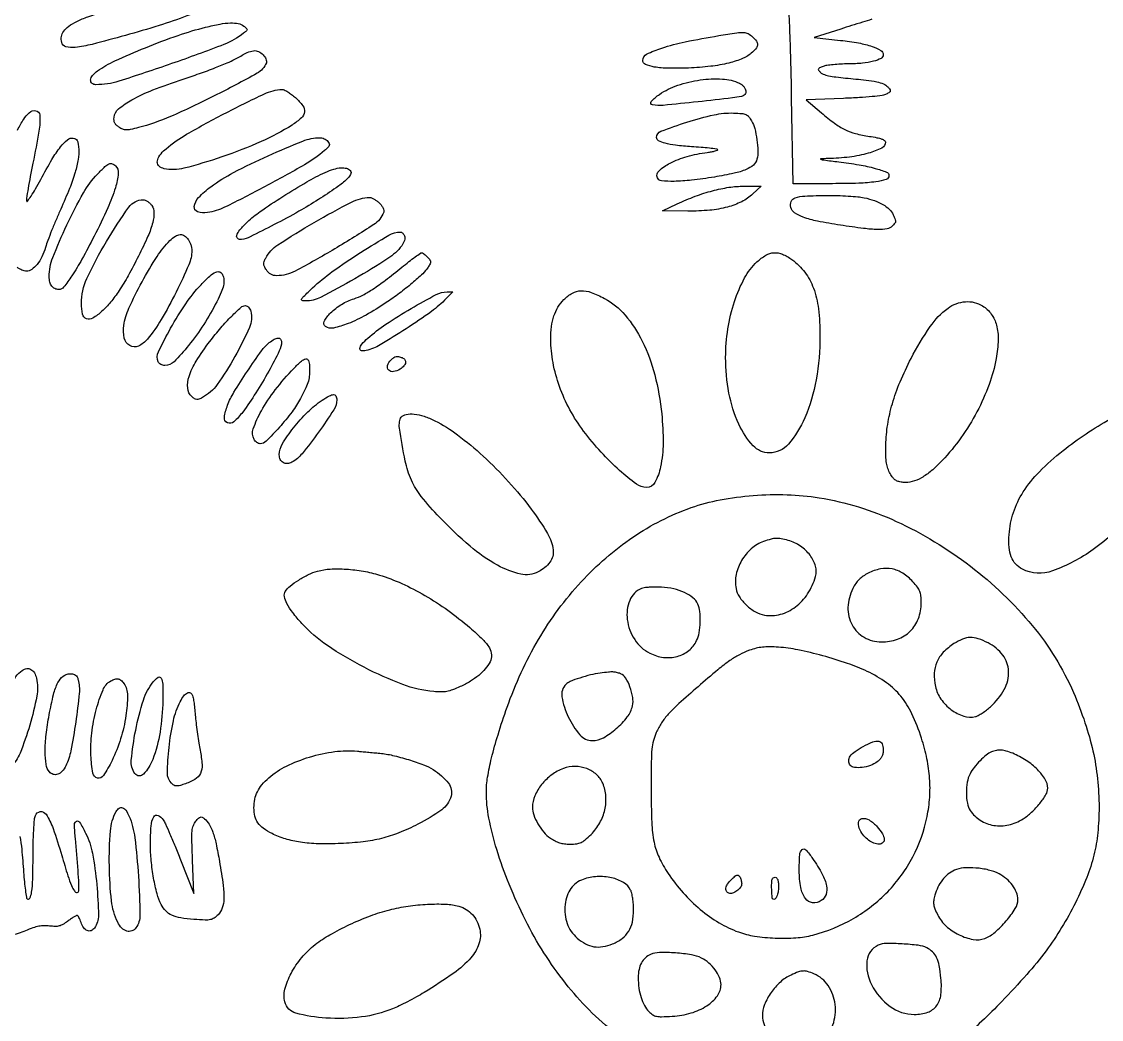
# Model space of a CAD drawing. Header units: inches. Extents: x 0 to 5940, y 0 to 4205.
# Drawn here: x 5439.1 to 5472.77, y 759.12 to 790.22 of the extents above; entities that cross this region are included whole.
import ezdxf

# ---------------------------------------------------------------- set-up
doc = ezdxf.new("R2010")
doc.units = ezdxf.units.IN
doc.header["$LTSCALE"] = 50
doc.header["$MEASUREMENT"] = 0

# ---------------------------------------------------------------- blocks, each defined once
blk = doc.blocks.new('JACZ-COO-GE-001-CAR-LOGO-R00')
at = {"color": 8}
for points in [[(5446.11, 3268.3, 0.000604), (5442.01, 3267.04, 0.000622), (5437.3, 3265.57, 0.000612), (5432.57, 3264.09), (5421.07, 3260.46), (5432.5, 3259.16, -0.016264), (5440.38, 3258.01, -0.037146), (5446.19, 3256.51, -0.050764), (5449.97, 3254.79, -0.266417), (5451.07, 3252.88, -0.280984), (5450.11, 3251.3, -0.055312), (5446.88, 3250.07, -0.041112), (5442.06, 3249.23, -0.020712), (5435.88, 3248.93, 0.011255), (5432.55, 3248.84, 0.012058), (5429.3, 3248.59, 0.011676), (5426.52, 3248.24, 0.054172), (5424.96, 3247.84, 0.015179), (5423.36, 3247.17, 0.185651), (5422.9, 3246.71, 0.273701), (5422.97, 3246.16, 0.032333), (5423.81, 3245.21, 0.114301), (5425.03, 3244.45, 0.027794), (5427.32, 3243.8, 0.022326), (5430.5, 3243.24, 0.009903), (5434.73, 3242.78, -0.00453), (5443.59, 3241.9, -0.025251), (5448.31, 3241.14, -0.049285), (5451.19, 3240.23, -0.10767), (5453.06, 3238.89, -0.022836), (5454.01, 3237.73, -0.216903), (5454.15, 3237.13, -0.200616), (5453.78, 3236.6, -0.019329), (5452.4, 3235.79, -0.089613), (5450.67, 3235.23, -0.008968), (5446.31, 3234.72, -0.010066), (5440.7, 3234.28, -0.005513), (5433.8, 3233.96), (5417.53, 3233.38), (5424.2, 3227.67, 0.01793), (5429.87, 3223.16, 0.045109), (5434.38, 3220.42, 0.049846), (5439.03, 3218.69, 0.026374), (5445.07, 3217.44, -0.011409), (5448.32, 3216.87, -0.036902), (5450.42, 3216.29, -0.06052), (5451.68, 3215.66, -0.251317), (5452.07, 3214.93, -0.287157), (5450.47, 3212.38, -0.043388), (5444.57, 3210.12, -0.038454), (5436.45, 3208.46, -0.026444), (5427.07, 3207.78, 0.006747), (5423.9, 3207.67, 0.842855), (5423.87, 3207.46, 0.042301), (5425.28, 3207.17, 0.001073), (5431.71, 3206.37, -0.012428), (5440.54, 3205.08, -0.024147), (5447.49, 3203.54, -0.023142), (5452.53, 3201.91, -0.312466), (5453.57, 3200.4, -0.325676), (5452.36, 3198.74, -0.042431), (5447.86, 3197.7, -0.027645), (5440.5, 3197.07, -0.007731), (5428.96, 3196.88), (5411.85, 3196.88), (5411.26, 3234.13, 0.002299), (5410.96, 3248.94, 0.002907), (5410.53, 3262.63, 0.002301), (5410.06, 3274.1, 0.023476)], [(5074.81, 3220.19, -0.021361), (5077.52, 3224.88, -0.063464), (5079.9, 3227.73, -0.232891), (5082.77, 3228.6, -0.346213), (5084.45, 3226.75, -0.060346), (5084.12, 3219.75, -0.008913), (5081.49, 3205.81, 0.003916), (5080.34, 3200, 0.005674), (5079.41, 3194.85, 0.00305), (5078.71, 3190.49, 0.090421), (5078.74, 3189.37, 0.645923), (5079.15, 3189.28, 0.014336), (5080.69, 3191.47, 0.015176), (5082.64, 3194.64, 0.007806), (5084.91, 3198.72, -0.010107), (5089.78, 3207.4, -0.032897), (5093.49, 3212.85, -0.051302), (5096.49, 3215.98, -0.214273), (5098.94, 3216.68, -0.093382), (5100.03, 3216.31, -0.142983), (5100.72, 3215.6, -0.085365), (5101.13, 3214.35, -0.018989), (5101.38, 3212.09, -0.059128), (5101.17, 3207.45, -0.031121), (5099.87, 3201.83, -0.02349), (5097.42, 3194.81, -0.010307), (5093.56, 3185.76, 0.006049), (5091.58, 3181.23, 0.005404), (5089.63, 3176.47, 0.005428), (5087.98, 3172.17, 0.016756), (5086.99, 3169.21, -0.03966), (5085.4, 3165.1, -0.056594), (5083.32, 3161.79, -0.069763), (5081.01, 3159.61, -0.155793), (5078.74, 3158.88, -0.106442), (5076.73, 3159.31, -0.065074), (5074.67, 3160.59, -0.067469)], [(5334.78, 2827.53, -0.058878), (5312.99, 2849.4, -0.050387), (5295.56, 2876.88, -0.018999), (5288.5, 2892.42, -0.022961), (5283.12, 2907.51, -0.025288), (5279.67, 2921.21, -0.048881), (5278.57, 2932.46, -0.041543), (5279.11, 2938.93, -0.018491), (5280.83, 2947.32, -0.015487), (5283.65, 2957.44, -0.009083), (5287.6, 2969.38, -0.047986), (5301.23, 2998.78, -0.053814), (5319.79, 3023.85, -0.056681), (5342.29, 3043.29, -0.065357), (5367.57, 3056.09, -0.037776), (5380.17, 3059.48, -0.027583), (5394.54, 3061.39, -0.027144), (5409.34, 3061.72, -0.032308), (5423.24, 3060.38, -0.068138), (5456.74, 3050.14, -0.055233), (5488.93, 3030.7, -0.055645), (5515.84, 3004.87, -0.072068), (5533.73, 2975.76, -0.020105), (5538.76, 2962.65, -0.026728), (5542.21, 2950.36, -0.028112), (5544.2, 2938.29, -0.026745), (5544.87, 2925.88, -0.025257), (5544.31, 2914.83, -0.035562), (5542.63, 2905.11, -0.034016), (5539.51, 2895.4, -0.020557), (5534.59, 2884.38, -0.021841), (5528.62, 2873.58, -0.023141), (5521.85, 2863.56, -0.020514), (5513.47, 2853.24, -0.011787), (5502.58, 2841.48, -0.020941), (5484.89, 2824.7, -0.05237)], [(5075.86, 2913.2, -0.021784), (5076.62, 2907.66, -0.004263), (5077.45, 2897.62, 0.005674), (5077.81, 2893.44, 0.008514), (5078.23, 2889.81, 0.004263), (5078.66, 2886.76, 0.16062), (5078.97, 2886.15, 0.515564), (5080.12, 2886.34, 0.077327), (5080.94, 2889.01, 0.028856), (5081.42, 2894.62, 0.006763), (5081.55, 2904.06, -0.005729), (5081.63, 2910.26, -0.007583), (5081.85, 2915.89, -0.005642), (5082.16, 2920.59, -0.071755), (5082.55, 2922.31, -0.280677), (5084.71, 2924, -0.281979), (5087.19, 2922.84, -0.062034), (5090.26, 2916.65, -0.012522), (5094.03, 2904.95, 0.003581), (5096.69, 2896.14, 0.02381), (5098.26, 2891.83, 0.050113), (5099.5, 2889.54, 0.248567), (5100.75, 2888.88, 0.398373), (5101.41, 2889.51, 0.022211), (5101.44, 2892.63, 0.011792), (5101.11, 2898.37, 0.001146), (5099.94, 2912.26, -0.013029), (5099.58, 2918.34, -0.285161), (5100.43, 2919.82, -0.402638), (5101.78, 2919.44, -0.017231), (5104.39, 2914.66, -0.070165), (5107.34, 2905.88, -0.022966), (5109.23, 2892.32, -0.018522), (5109.97, 2878.96, -0.163877), (5108.21, 2873.41, -0.138383), (5106.76, 2872.26, -0.20034), (5105.14, 2872.27, -0.143503), (5103.6, 2873.53, -0.066032), (5102.42, 2875.87, 0.019608), (5101.97, 2877.02, 0.028601), (5101.47, 2877.99, 0.027889), (5101, 2878.71, 0.237058), (5100.67, 2878.88, 0.130332), (5100.23, 2878.76, 0.009288), (5099.15, 2878.12, 0.012579), (5097.88, 2877.29, 0.009146), (5096.51, 2876.3, -0.028065), (5094.52, 2874.98, -0.069196), (5092.91, 2874.31, -0.068788), (5091.17, 2874.11, -0.027479), (5088.76, 2874.29, 0.037551), (5086.34, 2874.42, 0.04398), (5084.06, 2874.18, 0.036198), (5081.52, 2873.48, 0.01584), (5078.26, 2872.21, -0.050778), (5071.81, 2870.2, -0.045243)]]:
    blk.add_lwpolyline(points, format="xyb", dxfattribs=at)
for points in [[(5161.03, 3282.89, -0.073502), (5163.27, 3281.64, -0.180056), (5164.26, 3280.06, -0.18751), (5163.95, 3278.26, -0.080274), (5162.36, 3276.38, -0.075287), (5157.79, 3273.51, -0.013626), (5148.45, 3269.75, -0.0131), (5136.33, 3265.61, -0.007774), (5121.69, 3261.28, -0.0054), (5107.25, 3257.43, -0.035583), (5099.9, 3256.1, -0.091484), (5095.87, 3256.4, -0.273504), (5094, 3258.29, -0.105668), (5093.91, 3260.83, -0.112771), (5094.88, 3263.13, -0.083737), (5097.05, 3265.27, -0.035818), (5100.55, 3267.37, -0.037097), (5105.39, 3269.38, -0.002849), (5118.8, 3273.75, -0.004177), (5133.88, 3278.44, -0.0046), (5148.57, 3282.71, -0.03004), (5152.02, 3283.46, -0.034924), (5155.37, 3283.75, -0.037972), (5158.43, 3283.56, -0.056545)], [(5173.13, 3265.38, -0.016772), (5174.33, 3264.38, -0.219615), (5174.56, 3263.86, -0.206522), (5174.32, 3263.34, -0.014721), (5173.07, 3262.27, -0.078407), (5164.52, 3257.35, -0.007425), (5141.77, 3249.03, -0.007518), (5118.8, 3241.4, -0.076551), (5108.9, 3239.88, -0.168846), (5107.18, 3240.48, -0.258272), (5106.59, 3241.9, -0.146689), (5107.44, 3243.9, -0.065129), (5109.56, 3245.87, -0.047049), (5117.16, 3250.27, -0.011653), (5130.39, 3255.98, -0.012516), (5144.63, 3261.33, -0.022659), (5156.57, 3264.87, -0.014845), (5162.81, 3266.23, -0.038372), (5167.39, 3266.72, -0.055309), (5170.76, 3266.45, -0.117416)], [(5394.26, 3260.7, -0.041939), (5395.95, 3258.82, -0.166541), (5396.43, 3257.37, -0.163035), (5395.92, 3255.9, -0.03977), (5394.18, 3253.98, -0.089461), (5390.12, 3251.35, -0.038798), (5383.98, 3249.31, -0.031799), (5376.07, 3247.89, -0.01858), (5366.47, 3247.14, -0.01359), (5357.69, 3247.02, -0.038101), (5351.56, 3247.57, -0.060092), (5347.74, 3248.69, -0.299706), (5346.57, 3250.47, -0.285907), (5348.23, 3253.14, -0.035587), (5354.84, 3255.82, -0.027775), (5365, 3258.51, -0.010267), (5379.57, 3261.21, -0.003732), (5387.37, 3262.43, -0.045504), (5390.38, 3262.6, -0.112599), (5392.31, 3262.09, -0.067935)], [(5181.55, 3252.9, -0.048159), (5182.26, 3252.03, -0.051869), (5182.78, 3251.07, -0.058061), (5183.03, 3250.15, -0.130748), (5182.95, 3249.44, -0.177373), (5178.93, 3244.83, -0.008264), (5160.33, 3235.01, -0.014415), (5141.28, 3226.04, -0.040195), (5127.32, 3221.24, -0.009525), (5123.83, 3220.41, -0.057158), (5121.98, 3220.23, -0.093144), (5120.56, 3220.52, -0.04825), (5118.95, 3221.37, -0.045605), (5117.79, 3222.28, -0.085242), (5117.08, 3223.24, -0.090078), (5116.76, 3224.34, -0.056049), (5116.76, 3225.69, -0.191744), (5118.75, 3229.39, -0.048147), (5124.51, 3233.35, -0.034161), (5133.6, 3237.6, -0.013168), (5146.73, 3242.28, 0.00681), (5153.84, 3244.71, 0.007077), (5160.79, 3247.31, 0.006852), (5166.73, 3249.73, 0.030362), (5170.11, 3251.4, -0.015986), (5174.67, 3253.83, -0.081771), (5177.41, 3254.65, -0.142222), (5179.5, 3254.33, -0.087901)], [(5388.57, 3240.52, -0.059734), (5389.55, 3239.91, -0.049669), (5390.43, 3239.06, -0.051719), (5391.08, 3238.1, -0.087889), (5391.38, 3237.18, -0.219824), (5390.94, 3235.69, -0.15731), (5389.42, 3234.79, -0.027463), (5385.55, 3234.13, -0.000978), (5370.57, 3232.45, -0.003621), (5355.4, 3230.9, -0.071488), (5350.73, 3231.12, -0.586969), (5350.24, 3232.59, -0.057195), (5353.82, 3235.69, -0.068346), (5361.75, 3239.64, -0.047078), (5371.54, 3241.96, -0.048151), (5381.17, 3242.36, -0.095308)], [(5195.57, 3234.26, -0.046194), (5198.81, 3230.74, -0.195463), (5199.54, 3228.03, -0.182609), (5198.2, 3225.45, -0.039657), (5194.12, 3222.37, -0.038382), (5180.74, 3215.19, -0.021762), (5163.6, 3208.5, -0.018579), (5147.14, 3203.56, -0.118171), (5138.48, 3203.4, -0.12844), (5136.39, 3204.46, -0.208605), (5135.57, 3206.24, -0.148652), (5136.22, 3208.56, -0.061866), (5138.32, 3211.09, -0.057308), (5147.21, 3217.71, -0.011695), (5164.43, 3227.16, -0.009332), (5182.1, 3235.91, -0.100582), (5189.82, 3237.81, -0.124192), (5190.74, 3237.61, -0.024671), (5192.23, 3236.8, -0.024726), (5193.91, 3235.64, -0.020812)], [(5393.84, 3224.17, -0.069178), (5395.2, 3220.84, -0.027835), (5396.16, 3216, -0.027845), (5396.58, 3211.08, -0.068722), (5396.19, 3207.49, -0.153644), (5394.65, 3204.98, -0.080289), (5391.51, 3203.04, -0.045822), (5386.24, 3201.39, -0.012434), (5377.66, 3199.77, -0.011549), (5367.75, 3198.39, -0.02545), (5360.13, 3197.89, -0.027409), (5354.63, 3198.12, -0.284451), (5352.91, 3199.43, -0.309676), (5353.65, 3202.52, -0.066281), (5358.44, 3205.82, -0.050246), (5365.81, 3208.68, -0.034647), (5374.59, 3210.48, 0.011367), (5376.49, 3210.77, 0.021715), (5377.99, 3211.11, 0.022963), (5379.03, 3211.44, 0.546355), (5379.09, 3211.69, 0.167604), (5378.6, 3211.93, 0.0027), (5375.51, 3212.29, 0.006738), (5371.88, 3212.64, 0.004378), (5367.68, 3212.96, -0.011613), (5360.81, 3213.57, -0.035696), (5356.22, 3214.42, -0.056688), (5353.41, 3215.51, -0.279241), (5352.57, 3216.9, -0.310624), (5354.46, 3219.64, -0.014262), (5365.75, 3223.61, -0.022577), (5377.52, 3226.79, -0.063092), (5386.02, 3227.58, -0.012497), (5389.61, 3227.37, -0.082108), (5391.36, 3226.93, -0.119572), (5392.56, 3226.01, -0.039101)], [(5209.66, 3215.26, -0.072183), (5210.25, 3214.3, -0.189786), (5210.27, 3213.51, -0.111377), (5209.72, 3212.64, -0.017758), (5208.22, 3211.25, -0.046963), (5199.52, 3205.09, -0.008768), (5182.38, 3195.61, -0.007003), (5164.82, 3186.61, -0.078839), (5157.37, 3184.29, -0.116092), (5153.06, 3184.66, -0.36048), (5151.62, 3186.95, -0.160763), (5153.5, 3190.85, -0.040807), (5158.84, 3195.55, -0.040083), (5168.73, 3201.74, -0.014123), (5183.78, 3209.03, -0.011317), (5198.86, 3215.41, -0.091626), (5206.2, 3216.85, -0.065452), (5207.11, 3216.74, -0.045098), (5208.09, 3216.4, -0.045197), (5209, 3215.88, -0.06703)], [(5117.37, 3204.68, -0.223827), (5118.58, 3201.31, -0.049622), (5117.36, 3195.13, -0.033421), (5114.04, 3186.33, -0.011367), (5108.1, 3174.01, -0.0083), (5102.78, 3164.04, -0.019594), (5098.42, 3156.84, -0.019382), (5094.85, 3151.89, -0.231218), (5092.79, 3150.88, -0.106092), (5091, 3151.26, -0.127045), (5089.66, 3152.34, -0.104952), (5088.84, 3154.11, -0.056124), (5088.57, 3156.52, -0.093164), (5090.11, 3164.73, -0.017225), (5096.22, 3178.93, -0.018809), (5103.43, 3192.85, -0.062908), (5109.57, 3201.07, -0.010637), (5112.82, 3204.3, -0.082268), (5114.58, 3205.5, -0.19487), (5115.95, 3205.57, -0.112592)], [(5219.43, 3202.55, -0.322377), (5219.55, 3200.85, -0.069696), (5217.56, 3198.46, -0.033947), (5213.31, 3195.1, -0.007498), (5205.57, 3189.95, -0.01525), (5197.11, 3184.86, -0.008245), (5186.4, 3179.09, -0.005074), (5175.98, 3173.82, -0.079546), (5172.17, 3172.65, -0.188604), (5170.49, 3173.04, -0.333555), (5170.06, 3174.33, -0.097324), (5171.46, 3176.79, -0.022941), (5174.71, 3180.23, -0.040789), (5180.2, 3184.74, -0.009626), (5190.09, 3191.3, -0.010371), (5200.53, 3197.65, -0.024952), (5208.57, 3201.79, -0.031534), (5212.23, 3203.18, -0.057639), (5215.37, 3203.77, -0.077724), (5217.82, 3203.56, -0.160643)], [(5394.41, 3192.42, -0.071254), (5389.54, 3189.04, -0.051481), (5383.36, 3186.7, -0.042334), (5375.66, 3185.34, -0.024078), (5366.21, 3184.95), (5355.07, 3185.03), (5361.57, 3188.1, -0.020506), (5369.36, 3191.4, -0.025131), (5376.89, 3193.81, -0.027265), (5384.01, 3195.29, -0.036723), (5390.57, 3195.8), (5398.07, 3195.82)], [(5442.77, 3190.77, -0.032207), (5447.28, 3189.52, -0.04898), (5450.96, 3187.82, -0.058501), (5453.71, 3185.74, -0.094951), (5455.4, 3183.36, -0.008733), (5456.32, 3181.23, -0.11903), (5456.45, 3180.4, -0.158513), (5456.16, 3179.7, -0.018823), (5455, 3178.45, -0.156081), (5452.71, 3177.27, -0.045977), (5448.74, 3176.98, -0.027252), (5442.56, 3177.42, -0.006618), (5432.44, 3178.85, -0.010277), (5422.47, 3180.6, -0.037559), (5416.29, 3182.31, -0.064485), (5412.57, 3184.21, -0.182713), (5410.93, 3186.56, -0.158859), (5411.11, 3189.18, -0.220826), (5412.8, 3190.75, -0.069189), (5416.97, 3191.51, -0.007506), (5426.77, 3191.76, -0.009545), (5431.26, 3191.73, -0.008663), (5435.88, 3191.52, -0.008708), (5440.02, 3191.19, -0.027382)], [(5133.16, 3187.37, -0.143849), (5134.11, 3184.26, -0.066544), (5133.58, 3180.02, -0.040301), (5131.5, 3174.12, -0.011827), (5127.39, 3165.42, -0.009813), (5122.89, 3156.88, -0.019993), (5118.95, 3150.39, -0.025149), (5115.26, 3145.38, -0.037683), (5111.52, 3141.45, -0.046025), (5107.49, 3138.43, -0.232107), (5104.77, 3138.17, -0.254752), (5103.07, 3140.15, -0.053592), (5102.58, 3144.83, -0.107308), (5104.95, 3155.61, -0.026574), (5113.41, 3171.71, -0.021477), (5123.23, 3186.73, -0.241633), (5129.38, 3189.88, -0.095033), (5130.32, 3189.7, -0.05129), (5131.38, 3189.15, -0.048321), (5132.38, 3188.34, -0.053463)], [(5232.11, 3188.43, -0.037387), (5233.03, 3187.36, -0.048744), (5233.69, 3186.26, -0.05722), (5234.03, 3185.25, -0.145738), (5233.97, 3184.48, -0.157781), (5229.61, 3179.08, -0.010771), (5212.67, 3168.54, -0.012221), (5195.41, 3158.86, -0.122219), (5187.43, 3156.88, -0.058385), (5186.08, 3157.04, -0.070888), (5184.9, 3157.5, -0.068573), (5183.86, 3158.3, -0.050178), (5182.95, 3159.42, -0.028841), (5182.09, 3160.92, -0.103217), (5181.81, 3161.98, -0.105615), (5181.98, 3163.05, -0.030959), (5182.67, 3164.57, -0.126189), (5187.89, 3170.25, -0.012634), (5203.7, 3179.99, -0.013129), (5219.97, 3188.89, -0.115771), (5227.87, 3190.85, -0.09823), (5228.72, 3190.7, -0.035097), (5229.85, 3190.15, -0.033197), (5231.04, 3189.37, -0.033484)], [(5149.01, 3172.66, -0.044721), (5149.61, 3171.62, -0.029696), (5150.11, 3170.34, -0.029892), (5150.45, 3169.04, -0.050196), (5150.55, 3167.91, -0.099937), (5149.24, 3161.64, -0.014625), (5143.75, 3149.8, -0.017588), (5137.24, 3137.84, -0.038883), (5131.27, 3129.33, -0.11441), (5127.34, 3126.32, -0.242289), (5123.61, 3126.5, -0.209329), (5121.2, 3129.79, -0.092557), (5121, 3135.27, -0.069832), (5123.23, 3142.78, -0.017638), (5128.92, 3154.19, -0.01833), (5135.51, 3165.3, -0.055312), (5141.05, 3172.13, -0.049541), (5143.44, 3174.06, -0.129217), (5145.52, 3174.75, -0.16384), (5147.36, 3174.27, -0.094369)], [(5243.01, 3174.18, -0.108696), (5243.14, 3173.32, -0.054168), (5242.95, 3172.24, -0.047988), (5242.48, 3171.06, -0.040711), (5241.77, 3169.93, -0.090315), (5235.8, 3164.33, -0.012903), (5221.41, 3155.57, -0.011275), (5206.54, 3147.47, -0.122805), (5199.95, 3145.91, -0.066409), (5198.49, 3146.13, -0.480772), (5198.25, 3146.7, -0.076118), (5199.13, 3147.85, -0.002892), (5203.04, 3151.58, -0.03296), (5211.63, 3158.66, -0.014281), (5223.91, 3166.98, -0.00943), (5236.23, 3174.5, -0.130855), (5241.21, 3175.87, -0.127171), (5241.7, 3175.75, -0.064569), (5242.21, 3175.38, -0.057747), (5242.67, 3174.83, -0.054634)], [(5253.05, 3164.9, -0.029052), (5254.03, 3163.69, -0.143371), (5254.31, 3162.86, -0.134061), (5254.12, 3161.99, -0.024195), (5253.26, 3160.54, -0.059241), (5250.94, 3157.77, -0.013195), (5246.33, 3153.66, -0.013734), (5240.79, 3149.24, -0.014084), (5235.07, 3145.17, -0.02011), (5226.28, 3139.78, -0.033679), (5218.45, 3136.07, -0.038548), (5212.13, 3134.13, -0.203549), (5208.65, 3134.77, -0.390365), (5208.09, 3137.02, -0.0744), (5210.87, 3140.69, -0.055823), (5215.68, 3144.44, -0.060907), (5221.07, 3146.9, 0.044529), (5224.89, 3148.49, 0.024248), (5229.26, 3151.08, 0.017749), (5234.67, 3154.92, 0.007006), (5241.85, 3160.57, -0.004783), (5244.89, 3162.99, -0.007257), (5247.58, 3165.03, -0.003248), (5249.9, 3166.71, -0.156224), (5250.44, 3166.88, -0.137662), (5250.87, 3166.76, -0.025488), (5251.55, 3166.3, -0.025627), (5252.3, 3165.66, -0.020906)], [(5411.4, 3163.89, -0.074983), (5416.97, 3158.41, -0.073017), (5420.74, 3151.49, -0.059058), (5422.89, 3142.54, -0.029259), (5423.57, 3130.85, -0.042994), (5421.92, 3111.7, -0.058962), (5416.98, 3095.14, -0.075305), (5409.84, 3083.68, -0.219083), (5401.57, 3079.88, -0.21174), (5394.49, 3083.02, -0.076855), (5388.3, 3092.4, -0.060951), (5384.01, 3105.91, -0.046495), (5382.57, 3121.38, -0.03929), (5383.54, 3133.73, -0.040073), (5386.43, 3145.69, -0.043242), (5390.8, 3155.9, -0.084182), (5396.2, 3162.89, -0.052812), (5400.11, 3165.8, -0.11766), (5403.63, 3166.88, -0.118966), (5407.23, 3166.26, -0.054666)], [(5163.96, 3157.3, -0.073946), (5164.47, 3155.02, -0.071162), (5164.3, 3152.66, -0.048395), (5163.37, 3149.75, -0.015142), (5161.43, 3145.6, -0.026211), (5155.75, 3135.66, -0.027672), (5149.15, 3126.56, -0.024663), (5142.82, 3119.51, -0.200026), (5138.9, 3117.88, -0.059469), (5137.94, 3117.99, -0.059607), (5137.04, 3118.33, -0.065407), (5136.32, 3118.83, -0.117383), (5135.92, 3119.42, -0.204193), (5136.08, 3123.78, -0.017032), (5141.35, 3134.07, -0.023402), (5147.92, 3144.68, -0.037977), (5154.56, 3152.95, -0.017946), (5158.34, 3156.71, -0.078502), (5160.95, 3158.45, -0.200625), (5162.73, 3158.52, -0.214507)], [(5261.15, 3146.96, -0.045152), (5254.72, 3141.36, -0.012582), (5243.69, 3133.8, -0.011013), (5232.44, 3126.83, -0.072554), (5226.32, 3124.34, -0.107541), (5224.27, 3124.28, -0.398553), (5223.58, 3125.24, -0.149051), (5224.44, 3127.13, -0.031486), (5227.04, 3129.71, -0.032672), (5234.93, 3135.78, -0.015244), (5245.87, 3142.63, -0.010892), (5256.72, 3148.66, -0.120198), (5261.51, 3149.86), (5263.94, 3149.88)], [(5329.93, 3147.03, -0.095849), (5338.9, 3139.77, -0.059872), (5346.32, 3128.41, -0.051757), (5351.76, 3113.8, -0.038266), (5354.78, 3096.8, -0.026327), (5355.38, 3084.1, -0.049485), (5354.31, 3073.9, -0.070772), (5351.86, 3067.09, -0.278043), (5348.2, 3064.88, -0.159646), (5343.78, 3066.32, -0.024289), (5336.49, 3072.25, -0.025711), (5328.46, 3080.21, -0.021964), (5320.84, 3089.38, -0.038698), (5314.89, 3098.62, -0.037973), (5310.38, 3108.72, -0.03892), (5307.56, 3119.13, -0.046201), (5306.59, 3129.26, -0.031063), (5306.91, 3134.77, -0.049022), (5307.94, 3139.38, -0.055929), (5309.71, 3143.24, -0.061258), (5312.24, 3146.48, -0.069689), (5315.99, 3149.31, -0.119522), (5319.74, 3150.34, -0.096232), (5324.12, 3149.64, -0.034363)], [(5494.23, 3143.78, -0.099129), (5498.04, 3140.22, -0.09263), (5500.3, 3135.38, -0.071954), (5501, 3129.01, -0.03499), (5500.14, 3120.85, -0.04505), (5497.09, 3109.61, -0.032986), (5491.81, 3097.8, -0.032223), (5484.84, 3086.46, -0.036519), (5476.73, 3076.6, -0.024799), (5471.93, 3072.04, -0.049371), (5467.64, 3069.03, -0.063208), (5463.65, 3067.41, -0.086313), (5459.8, 3067.07, -0.040074), (5457.86, 3067.39, -0.086731), (5456.48, 3068.01, -0.081129), (5455.33, 3069.08, -0.031754), (5454.12, 3070.88, -0.04569), (5453.08, 3073.1, -0.049108), (5452.49, 3075.42, -0.032946), (5452.23, 3078.49, -0.008928), (5452.22, 3083.38, -0.035579), (5453, 3092.22, -0.03134), (5455.03, 3101.24, -0.028495), (5458.4, 3110.73, -0.020219), (5463.2, 3120.96, -0.030027), (5471.45, 3134.75, -0.084553), (5479.23, 3142.8, -0.140319), (5486.76, 3145.6, -0.158845)], [(5176.15, 3141.43, -0.165333), (5175.57, 3134.44, -0.025125), (5169.27, 3121.71, -0.027302), (5161.58, 3109.58, -0.11557), (5155.17, 3103.93, -0.027792), (5153.66, 3103.23, -0.119328), (5152.69, 3103.09, -0.127347), (5151.79, 3103.41, -0.033536), (5150.58, 3104.37, -0.189822), (5148.77, 3108.03, -0.100221), (5149.36, 3113.14, -0.06158), (5152.49, 3119.82, -0.023644), (5158.35, 3128.26, -0.012933), (5163.24, 3134.28, -0.018725), (5167.88, 3139.32, -0.015358), (5171.9, 3143.13, -0.183908), (5173.87, 3143.88, -0.129184), (5174.56, 3143.7, -0.07691), (5175.23, 3143.17, -0.067336), (5175.79, 3142.38, -0.058824)], [(5189.55, 3128.13, -0.112657), (5188.59, 3124.17, -0.011007), (5183.99, 3115.4, -0.014739), (5178.4, 3105.97, -0.018776), (5172.67, 3097.63, -0.050259), (5168.82, 3093.41, -0.296278), (5166, 3092.97, -0.334847), (5164.72, 3095.3, -0.05545), (5166.09, 3100.58, -0.04574), (5168.86, 3106.21, -0.009893), (5174.69, 3115.36, -0.008425), (5180.85, 3124.29, -0.070961), (5184.22, 3127.82, -0.036827), (5186.41, 3129.29, -0.115862), (5188.1, 3129.8, -0.241916), (5189.13, 3129.34, -0.174697)], [(5241.99, 3121.27, -0.139539), (5243.18, 3120.38, -0.2107), (5243.47, 3119.14, -0.14301), (5242.75, 3117.7, -0.060507), (5241.08, 3116.29, -0.105073), (5238.24, 3115.19, -0.243827), (5236.13, 3115.88, -0.278492), (5235.66, 3117.88, -0.119159), (5237.14, 3120.31, -0.036881), (5238.34, 3121.34, -0.110831), (5239.32, 3121.78, -0.107534), (5240.41, 3121.76, -0.033597)], [(5201.68, 3117.63, -0.022586), (5201.65, 3113.88, -0.053411), (5201.2, 3111.12, -0.042944), (5200.11, 3108.18, -0.0105), (5197.82, 3103.56, -0.040996), (5194.12, 3097.72, -0.020829), (5188.61, 3091.01, -0.014134), (5182.92, 3084.99, -0.19882), (5180.23, 3083.88, -0.099529), (5179.55, 3084.02, -0.057106), (5178.81, 3084.43, -0.05381), (5178.14, 3085.03, -0.059916), (5177.64, 3085.75, -0.210863), (5177.28, 3090.41, -0.042592), (5180.79, 3098.16, -0.037675), (5186.82, 3107.25, -0.025771), (5194.92, 3116.63, -0.018601), (5198.19, 3119.81, -0.147532), (5200.08, 3120.7, -0.356029), (5201.22, 3120.02, -0.078637)], [(5213.57, 3103.01, -0.144412), (5212.27, 3098.61, -0.012493), (5205.62, 3088.86, -0.014633), (5198.48, 3079.53, -0.099634), (5194.04, 3075.86, -0.10458), (5192.03, 3075.28, -0.151467), (5190.24, 3075.69, -0.15385), (5189.01, 3077.03, -0.108796), (5188.57, 3079.04, -0.137267), (5189.89, 3083.75, -0.030045), (5194.72, 3090.73, -0.031821), (5200.92, 3097.66, -0.04822), (5207.19, 3102.75, -0.018903), (5210.37, 3104.69, -0.117817), (5212.19, 3105.2, -0.293046), (5213.18, 3104.62, -0.11826)], [(5570.22, 3098.95, -0.150427), (5573.85, 3094.85, -0.093671), (5575.39, 3088.55, -0.073793), (5574.64, 3080.71, -0.048902), (5571.62, 3072.17, -0.068879), (5559.54, 3053.55, -0.059897), (5542.33, 3037.88, -0.067057), (5524.65, 3028.57, -0.210048), (5511.54, 3029.4, -0.087211), (5508.6, 3031.63, -0.095373), (5506.72, 3034.67, -0.074381), (5505.8, 3038.82, -0.0331), (5505.79, 3044.42, -0.064217), (5507.66, 3054.02, -0.06262), (5511.91, 3062.92, -0.052803), (5518.94, 3071.68, -0.028786), (5529.21, 3080.9, -0.020981), (5539.2, 3088.21, -0.020559), (5549.83, 3094.71, -0.019124), (5559.44, 3099.59, -0.105714), (5565.07, 3100.85, -0.067069), (5566.05, 3100.73, -0.023896), (5567.41, 3100.3, -0.023208), (5568.87, 3099.69, -0.025332)], [(5256.16, 3093.89, -0.04467), (5266.1, 3087.7, -0.023961), (5277.22, 3078.45, -0.022806), (5288.26, 3067.36, -0.024084), (5298.03, 3055.5, -0.024839), (5305.17, 3044.87, -0.107368), (5307.61, 3037.71, -0.190912), (5306.19, 3032.43, -0.113732), (5301.16, 3028.17, -0.178126), (5293.51, 3027.21, -0.069311), (5283.41, 3031.08, -0.050562), (5271.49, 3039.33, -0.02597), (5258.3, 3051.84, -0.020781), (5250.29, 3061, -0.06355), (5245.99, 3068.02, -0.056071), (5243.3, 3076.36, -0.013633), (5240.82, 3090.64, -0.03831), (5240.73, 3092.01, -0.037452), (5240.85, 3093.39, -0.04002), (5241.14, 3094.59, -0.093894), (5241.58, 3095.39, -0.177771), (5243.72, 3096.64, -0.069305), (5247.2, 3096.76, -0.054845), (5251.5, 3095.83, -0.036544)], [(5399.07, 3041.38, 0.095634), (5393.73, 3038.24, 0.079697), (5389.53, 3033.16, 0.080265), (5387.16, 3027.06, 0.099453), (5387.08, 3020.98, 0.10019), (5388.56, 3017.33, 0.058008), (5391.62, 3013.69, 0.057408), (5395.5, 3010.81, 0.089589), (5399.4, 3009.41, 0.108289), (5406.36, 3009.74, 0.095441), (5412.91, 3012.94, 0.087649), (5418.22, 3018.64, 0.074406), (5421.64, 3026.14, 0.141125), (5421.64, 3030.67, 0.09158), (5419.28, 3035.39, 0.082123), (5415.07, 3039.39, 0.081515), (5409.79, 3041.83, 0.018973), (5406.65, 3042.58, 0.059503), (5404.48, 3042.75, 0.057489), (5402.31, 3042.4, 0.016865)], [(5232.07, 3026.81, -0.031549), (5241.83, 3023.11, -0.025124), (5251.85, 3017.94, -0.023958), (5261.81, 3011.5, -0.022149), (5271.37, 3003.98, -0.016024), (5277.01, 2998.8, -0.0652), (5279.89, 2995.14, -0.119426), (5280.82, 2992.1, -0.136211), (5280.18, 2989.13, -0.055291), (5278.12, 2986.05, -0.043457), (5275.26, 2983.22, -0.038772), (5271.62, 2980.63, -0.027709), (5267.2, 2978.31, -0.017256), (5263.89, 2976.93, -0.043531), (5261.38, 2976.22, -0.046815), (5258.89, 2975.99, -0.022789), (5255.7, 2976.14, -0.067092), (5242.25, 2979.24, -0.029178), (5225.47, 2986.71, -0.029239), (5209.47, 2996.2, -0.059179), (5198.4, 3005.75, -0.019544), (5194.39, 3010.5, -0.046392), (5191.9, 3014.39, -0.068394), (5190.81, 3017.47, -0.192561), (5191.2, 3019.68, -0.085437), (5193.26, 3021.99, -0.027802), (5197, 3024.64, -0.028162), (5201.28, 3027.01, -0.043415), (5205.24, 3028.51, -0.056014), (5210.72, 3029.41, -0.028705), (5217.68, 3029.37, -0.027577), (5225.11, 3028.49, -0.031524)], [(5444.53, 3027.63, 0.032548), (5442.32, 3026.32, 0.047084), (5440.57, 3024.88, 0.047084), (5439.12, 3023.13, 0.032548), (5437.82, 3020.92, 0.108228), (5435.73, 3012.77, 0.132736), (5437.5, 3005.14, 0.140994), (5442.74, 2999.75, 0.128383), (5450.25, 2997.73, 0.087554), (5457.23, 2998.9, 0.109657), (5462.79, 3002.39, 0.110054), (5466.33, 3007.88, 0.088702), (5467.57, 3014.81, 0.024822), (5467.43, 3017.71, 0.069948), (5466.95, 3019.69, 0.067342), (5465.93, 3021.49, 0.021789), (5463.97, 3023.86, 0.066242), (5459.6, 3027.57, 0.095239), (5454.9, 3029.45, 0.096214), (5449.87, 3029.45, 0.068877)], [(5345.96, 3020.96, 0.196256), (5340.9, 3015.79, 0.129763), (5339.82, 3007.45, 0.11321), (5343.04, 2998.75, 0.130422), (5349.61, 2992.86, 0.087334), (5355.53, 2991.04, 0.096421), (5361.49, 2991.46, 0.102981), (5366.56, 2994.01, 0.114509), (5369.96, 2998.3, 0.069205), (5371.05, 3001.76, 0.033775), (5371.51, 3006.38, 0.033686), (5371.35, 3010.95, 0.081296), (5370.47, 3014.21, 0.116675), (5368.37, 3016.91, 0.061276), (5364.73, 3019.18, 0.053018), (5360.01, 3020.78, 0.042123), (5354.68, 3021.52, 0.014043), (5351.99, 3021.59, 0.015404), (5349.39, 3021.5, 0.014964), (5347.18, 3021.29, 0.071322)], [(5481.79, 2997, 0.057194), (5477.18, 2993.22, 0.091379), (5474.37, 2989, 0.093072), (5473.27, 2984.11, 0.061314), (5473.78, 2978.35, 0.100699), (5476.15, 2972.92, 0.078935), (5480.63, 2968.28, 0.083446), (5486.06, 2965.47, 0.140164), (5491.15, 2965.31, 0.064459), (5492.37, 2965.79, 0.019307), (5494.08, 2966.82, 0.019008), (5495.94, 2968.14, 0.019524), (5497.67, 2969.59, 0.08215), (5503.68, 2977.14, 0.137163), (5505.56, 2984.98, 0.154543), (5503.04, 2992.01, 0.113337), (5496.64, 2997.34, 0.036759), (5492.32, 2999.15, 0.08654), (5488.87, 2999.67, 0.091963), (5485.59, 2998.98, 0.045448)], [(5392.9, 2994.1, 0.034913), (5388.55, 2992.18, 0.033032), (5384.42, 2989.65, 0.020078), (5379.19, 2985.63, 0.004421), (5370.57, 2978.28, 0.005343), (5362.26, 2970.92, 0.024091), (5357.66, 2966.34, 0.039407), (5354.72, 2962.56, 0.039963), (5352.43, 2958.38, 0.040942), (5351.18, 2954.84, 0.041792), (5350.53, 2951.16, 0.020226), (5350.25, 2945.66, 0.002625), (5350.19, 2933.88, 0.009032), (5350.46, 2919.23, 0.040233), (5351.47, 2910.69, 0.059657), (5353.61, 2904.14, 0.038277), (5357.54, 2897.17, 0.034909), (5364.06, 2888.74, 0.037032), (5371.57, 2881.48, 0.038717), (5379.71, 2875.71, 0.047738), (5388.11, 2871.71, 0.049788), (5395.18, 2869.91, 0.027044), (5404.1, 2869.05, 0.027004), (5413.13, 2869.16, 0.047062), (5420.51, 2870.36, 0.067579), (5438.16, 2877.6, 0.069955), (5453, 2889.21, 0.07077), (5463.93, 2904.34, 0.071832), (5470.14, 2921.84, 0.032606), (5471.26, 2930.21, 0.034967), (5471.24, 2938.45, 0.033535), (5470.05, 2946.91, 0.025844), (5467.67, 2955.92, 0.031349), (5463.53, 2966.51, 0.061931), (5458.75, 2974.14, 0.067409), (5452.54, 2979.97, 0.04417), (5444.07, 2984.94, 0.028217), (5435.5, 2988.42, 0.015776), (5424.75, 2991.72, 0.015758), (5414, 2994.29, 0.033842), (5405.57, 2995.44, 0.014221), (5401.64, 2995.59, 0.029183), (5398.56, 2995.45, 0.033428), (5395.81, 2994.97, 0.02628)], [(5083.05, 2981.97, -0.101394), (5083.16, 2974.18, -0.024474), (5080.12, 2961.58, -0.023731), (5075.9, 2949.4, -0.116857), (5071.74, 2943.49, -0.025286), (5070.52, 2942.51, -0.122086), (5069.69, 2942.18, -0.157787), (5068.93, 2942.32, -0.051141), (5067.96, 2942.97, -0.255612), (5065.81, 2948.39, -0.020949), (5068.4, 2963.94, -0.023739), (5072.37, 2979.23, -0.166031), (5076.85, 2985.37, -0.117428), (5078.81, 2986.14, -0.162593), (5080.65, 2985.81, -0.137932), (5082.13, 2984.35, -0.076407)], [(5101.18, 2981.28, -0.086245), (5101.62, 2975.38, -0.01135), (5100.1, 2962.88, -0.012557), (5097.99, 2950.46, -0.065049), (5095.78, 2943.88, -0.07004), (5094.19, 2941.53, -0.12306), (5092.26, 2940.23, -0.161692), (5090.32, 2940.18, -0.147173), (5088.64, 2941.29, -0.139023), (5087.25, 2944.44, -0.034034), (5086.84, 2950.15, -0.029674), (5087.24, 2957.46, -0.018107), (5088.54, 2966, -0.013538), (5090.48, 2974.95, -0.056341), (5092.39, 2980.11, -0.109603), (5094.65, 2982.88, -0.168534), (5097.54, 2983.88, -0.039189), (5099.08, 2983.76, -0.116233), (5100.06, 2983.36, -0.126493), (5100.71, 2982.59, -0.050558)], [(5121.01, 2979.66, -0.154472), (5122.61, 2974.57, -0.037705), (5121.92, 2965.71, -0.03687), (5119.61, 2955.66, -0.038805), (5115.87, 2946.23, -0.028615), (5112.16, 2939.65, -0.3199), (5109.52, 2938.59, -0.302526), (5107.53, 2940.74, -0.026966), (5106.73, 2948.44, -0.04281), (5107.07, 2958.11, -0.034699), (5109.03, 2968.3, -0.033493), (5111.96, 2976.96, -0.163974), (5115.31, 2980.79, -0.048754), (5117.13, 2981.63, -0.133182), (5118.53, 2981.72, -0.13782), (5119.75, 2981.1, -0.053758)], [(5137.93, 2972.28, -0.036571), (5136.74, 2958.56, -0.050991), (5133.56, 2946.67, -0.097883), (5129.57, 2940.29, -0.469652), (5125.85, 2940.52, -0.184496), (5124.25, 2946.37, -0.0242), (5126.17, 2959.37, -0.028203), (5129.52, 2972.42, -0.089879), (5133.72, 2980.34, -0.075435), (5135.87, 2982.36, -0.450216), (5137.19, 2982.04, -0.114291), (5137.89, 2979.35, -0.010052)], [(5328.07, 2984.18, 0.026478), (5323.78, 2983.38, 0.01956), (5319.14, 2982.06, 0.017261), (5315.04, 2980.56, 0.100431), (5313.13, 2979.3, 0.243284), (5311.41, 2973.89, 0.068241), (5314.16, 2965.17, 0.067285), (5319.22, 2957.38, 0.21846), (5324.68, 2954.88, 0.128767), (5329.45, 2956.13, 0.050368), (5335.06, 2960.07, 0.050267), (5339.84, 2965.14, 0.110482), (5342.08, 2969.95, 0.094282), (5342.19, 2973.66, 0.04874), (5341, 2978.18, 0.048714), (5339.08, 2982.14, 0.166041), (5336.9, 2983.94, 0.031702), (5335.15, 2984.48, 0.05242), (5333.61, 2984.69, 0.033453), (5331.65, 2984.61, 0.006291)], [(5150.92, 2974.41, -0.053629), (5151.17, 2973.46, -0.005206), (5151.51, 2971.09, -0.006559), (5151.85, 2968.25, -0.005142), (5152.14, 2965.16, 0.008242), (5152.49, 2961.69, 0.005329), (5153.01, 2957.69, 0.005357), (5153.59, 2953.78, 0.010081), (5154.17, 2950.65, -0.033645), (5155, 2944.43, -0.12725), (5154.28, 2940.6, -0.151385), (5151.88, 2937.98, -0.054482), (5147.22, 2935.9, -0.016669), (5145.03, 2935.27, -0.080222), (5143.75, 2935.16, -0.119656), (5142.76, 2935.49, -0.059188), (5141.72, 2936.31, -0.203366), (5139.96, 2940.7, -0.02176), (5140.66, 2951.9, -0.027373), (5142.55, 2963.5, -0.063992), (5145.51, 2971.77, -0.038703), (5147.1, 2974.35, -0.122869), (5148.64, 2975.65, -0.255457), (5149.93, 2975.59, -0.166322)], [(5451.07, 2950.99, -0.042451), (5450.93, 2949.29, -0.070769), (5450.49, 2947.92, -0.072528), (5449.69, 2946.76, -0.046924), (5448.48, 2945.66, -0.073496), (5445.5, 2944.05, -0.056346), (5441.89, 2943.19, -0.060385), (5438.6, 2943.18, -0.192203), (5436.71, 2944.21, -0.182109), (5436.07, 2946.05, -0.145663), (5436.73, 2948.06, -0.086493), (5438.83, 2950.18, -0.034), (5442.35, 2952.35, -0.026413), (5446.57, 2954.29, -0.134021), (5449.12, 2954.57, -0.255856), (5450.55, 2953.47, -0.103786)], [(5232.28, 2949.37, -0.034182), (5237.83, 2948.46, -0.016915), (5244.74, 2946.6, -0.016463), (5251.3, 2944.35, -0.05026), (5255.5, 2942.25, -0.082386), (5262.05, 2936.4, -0.242331), (5263.23, 2930.65, -0.169161), (5259.15, 2924.79, -0.040263), (5248.84, 2918.52, -0.021545), (5240.5, 2914.76, -0.03375), (5233.01, 2912.34, -0.032601), (5225.07, 2910.89, -0.01848), (5215.33, 2910.13, -0.015513), (5205.52, 2910.04, -0.030564), (5197.75, 2910.68, -0.037346), (5191.26, 2912.12, -0.044108), (5185.42, 2914.45, -0.037777), (5181.63, 2916.75, -0.084988), (5179.27, 2919.13, -0.095613), (5178, 2921.97, -0.05764), (5177.57, 2925.65, -0.049941), (5177.94, 2929.39, -0.065187), (5179.06, 2932.65, -0.060818), (5181.04, 2935.67, -0.036846), (5184.05, 2938.72, -0.067243), (5191.65, 2943.77, -0.040231), (5201.77, 2947.72, -0.039665), (5212.65, 2950.06, -0.055802), (5222.57, 2950.27, -0.000331), (5224.34, 2950.11, -0.000117), (5226.86, 2949.87, -0.000116), (5229.64, 2949.61, -0.000136)], [(5498.07, 2949.94, 0.074916), (5495.83, 2948.6, 0.028138), (5493.14, 2946.13, 0.028161), (5490.6, 2943.21, 0.04336), (5488.79, 2940.4, 0.0795), (5487.57, 2936.8, 0.044064), (5487.2, 2932.17, 0.044328), (5487.63, 2927.66, 0.099133), (5488.91, 2924.48, 0.108348), (5493.25, 2920.23, 0.100604), (5499.1, 2918.04, 0.095206), (5505.61, 2918.25, 0.086081), (5511.83, 2920.83, 0.046858), (5515.57, 2923.73, 0.03508), (5519.12, 2927.55, 0.03454), (5521.81, 2931.4, 0.135815), (5522.57, 2934.16, 0.138461), (5521.48, 2938.02, 0.059212), (5518.12, 2942.27, 0.051999), (5513.21, 2946.25, 0.045515), (5507.35, 2949.33, 0.025704), (5504.55, 2950.33, 0.056663), (5502.32, 2950.73, 0.065835), (5500.27, 2950.6, 0.047366)], [(5312.07, 2942.72, 0.072233), (5306.97, 2939.97, 0.063692), (5302.61, 2935.77, 0.066791), (5299.63, 2930.84, 0.100578), (5298.59, 2925.94, 0.090064), (5299.16, 2922.63, 0.044047), (5300.99, 2918.74, 0.043351), (5303.55, 2915.09, 0.066385), (5306.41, 2912.49, 0.031812), (5308.46, 2911.26, 0.045999), (5310.41, 2910.46, 0.044999), (5312.51, 2910.02, 0.028776), (5315.01, 2909.88, 0.027881), (5317.85, 2910.04, 0.081813), (5319.74, 2910.57, 0.070145), (5321.51, 2911.73, 0.016815), (5324.09, 2914.13, 0.067557), (5327.87, 2919.11, 0.072926), (5330.07, 2924.78, 0.075368), (5330.51, 2930.69, 0.079987), (5329.15, 2936.33, 0.111139), (5326.45, 2940.14, 0.093866), (5322.23, 2942.7, 0.089295), (5317.16, 2943.62, 0.088445)], [(5123.25, 2922.13, -0.068921), (5125.78, 2912.65, -0.015382), (5127.34, 2895.93, -0.010859), (5128.02, 2879.01, -0.163889), (5126.26, 2873.47, -0.150261), (5124.46, 2872.13, -0.161295), (5122.28, 2872.08, -0.126658), (5120.09, 2873.42, -0.078896), (5118.35, 2875.9, -0.086603), (5115.66, 2885.18, -0.023768), (5114.71, 2900.43, -0.02294), (5115.18, 2915.59, -0.103906), (5117.65, 2924.03, -0.115965), (5118.94, 2925.49, -0.240771), (5120.4, 2925.7, -0.1599), (5121.9, 2924.58, -0.052664)], [(5138.17, 2920.36, -0.039549), (5139.09, 2918.68, -0.003521), (5141.04, 2914.26, -0.004577), (5143.28, 2908.94, -0.003553), (5145.62, 2903.11), (5151.43, 2888.38), (5150.87, 2902.88, -0.003077), (5150.58, 2911.72, -0.027997), (5150.69, 2915.57, -0.067086), (5151.22, 2917.91, -0.083119), (5152.32, 2919.85, -0.020335), (5153.51, 2921.19, -0.131207), (5154.28, 2921.65, -0.19259), (5155.03, 2921.58, -0.053573), (5156.02, 2920.92, -0.085205), (5158.07, 2918.52, -0.049838), (5159.68, 2915.09, -0.032404), (5161.1, 2910.05, -0.009999), (5162.58, 2902.3, -0.008078), (5164.2, 2891.85, -0.040807), (5164.52, 2885.96, -0.078142), (5163.82, 2882.12, -0.112303), (5161.98, 2879.2, -0.045163), (5160.21, 2877.72, -0.103613), (5158.62, 2877.05, -0.058014), (5156.37, 2876.88, -0.007132), (5151.44, 2877.15, -0.023543), (5145.74, 2877.81, -0.06639), (5141.91, 2878.98, -0.090759), (5139.23, 2880.84, -0.077407), (5137.21, 2883.64, -0.054168), (5135.44, 2888.28, -0.020125), (5133.95, 2895.13, -0.019812), (5132.91, 2902.71, -0.023952), (5132.57, 2909.89, -0.018535), (5132.86, 2917.75, -0.104621), (5134.02, 2921.75, -0.398335), (5135.86, 2922.36, -0.139437)], [(5448.47, 2917.34, -0.038674), (5450.68, 2914.39, -0.114421), (5451.52, 2912.01, -0.241973), (5450.95, 2910.51, -0.184907), (5449.29, 2909.88, -0.092815), (5447.01, 2910.31, -0.066246), (5444.72, 2911.56, -0.060652), (5442.65, 2913.51, -0.054163), (5441.02, 2915.97, -0.129084), (5440.28, 2919.28, -0.351447), (5441.75, 2920.99, -0.189572), (5444.94, 2920.36, -0.07101)], [(5420.38, 2903.63, -0.024401), (5424.57, 2896.81, -0.075399), (5426.43, 2891.74, -0.132024), (5426.21, 2888.02, -0.168329), (5424.12, 2885.32, -0.175553), (5420.38, 2884.43, -0.20797), (5417.26, 2886.24, -0.115325), (5415.21, 2891.01, -0.04409), (5414.57, 2898.26, -0.013183), (5414.75, 2905.28, -0.195611), (5415.78, 2907.47, -0.417648), (5417.42, 2907.39, -0.033437)], [(5320.66, 2894.57, 0.075323), (5317.66, 2892.98, 0.078493), (5315.32, 2890.59, 0.073034), (5313.7, 2887.44, 0.054017), (5312.84, 2883.61, 0.051079), (5312.8, 2879.31, 0.063473), (5313.67, 2875.41, 0.065704), (5315.45, 2871.96, 0.060667), (5318.11, 2868.98, 0.058879), (5321.67, 2866.53, 0.081672), (5325.33, 2865.31, 0.081101), (5329.21, 2865.32, 0.057193), (5333.42, 2866.52, 0.062099), (5337.61, 2868.9, 0.094151), (5340.44, 2871.99, 0.089048), (5342.04, 2876.02, 0.050414), (5342.56, 2881.28, 0.018132), (5342.46, 2883.8, 0.01774), (5342.18, 2886.32, 0.017945), (5341.77, 2888.51, 0.061508), (5341.29, 2889.88, 0.144634), (5338.22, 2893.17, 0.077438), (5333.01, 2895.24, 0.069332), (5326.76, 2895.78, 0.071086)], [(5389.55, 2892.69, -0.165366), (5389.04, 2891.12, -0.072495), (5387.47, 2889.57, -0.073166), (5385.54, 2888.54, -0.179155), (5383.96, 2888.56, -0.17246), (5382.91, 2889.46, -0.182188), (5382.69, 2890.79, -0.10596), (5383.45, 2892.54, -0.040911), (5385.17, 2894.57, -0.016428), (5386.57, 2895.88, -0.097023), (5387.43, 2896.38, -0.214581), (5388.08, 2896.32, -0.124039), (5388.66, 2895.77, -0.043702), (5389, 2895.12, -0.026631), (5389.28, 2894.29, -0.026577), (5389.48, 2893.44, -0.042011)], [(5481.99, 2898.52, 0.065222), (5479.2, 2896.78, 0.055075), (5476.77, 2894.29, 0.05233), (5474.83, 2891.19, 0.047635), (5473.51, 2887.66, 0.030173), (5473.03, 2885.34, 0.071624), (5473.03, 2883.58, 0.06153), (5473.54, 2881.73, 0.01781), (5474.76, 2879.04, 0.095729), (5478.4, 2874.26, 0.067496), (5484.01, 2870.47, 0.070393), (5490.13, 2868.46, 0.13556), (5495.22, 2868.93, 0.088238), (5499.66, 2871.57, 0.038074), (5504.51, 2876.47, 0.036854), (5508.44, 2881.83, 0.140757), (5509.57, 2885.78, 0.094966), (5508.97, 2888.84, 0.062788), (5507.23, 2891.99, 0.058538), (5504.6, 2894.82, 0.058611), (5501.39, 2896.97, 0.060295), (5496.87, 2898.63, 0.037817), (5491.29, 2899.5, 0.038179), (5485.89, 2899.52, 0.088898)], [(5405.57, 2891.9, -0.030928), (5405.42, 2889.52, -0.053264), (5404.97, 2887.59, -0.073151), (5404.29, 2886.3, -0.240001), (5403.46, 2885.88, -0.389218), (5402.8, 2886.49, -0.014714), (5402.59, 2890.16, -0.017657), (5402.62, 2893.84, -0.187661), (5403.21, 2895.18, -0.216799), (5404.06, 2895.5, -0.223329), (5404.84, 2895.07, -0.109286), (5405.39, 2893.78, -0.047011)], [(5266.64, 2882.87, -0.067873), (5269.86, 2881.49, -0.073778), (5272.49, 2879.32, -0.071194), (5274.44, 2876.42, -0.05728), (5275.69, 2872.85, -0.136531), (5275.37, 2866.58, -0.100229), (5271.88, 2860.51, -0.059235), (5264.46, 2853.85, -0.017266), (5251.59, 2845.45, -0.009477), (5248.16, 2843.47, -0.00709), (5244.31, 2841.41, -0.007173), (5240.63, 2839.57, -0.016227), (5237.79, 2838.31, -0.064128), (5224.27, 2834.77, -0.047985), (5208.86, 2834.28, -0.049467), (5195.8, 2836.43, -0.272216), (5191, 2841.31, -0.127299), (5191.04, 2846.84, -0.056438), (5193.72, 2853.69, -0.05182), (5198.31, 2860.55, -0.054299), (5204.15, 2866.2, -0.036253), (5210.6, 2870.51, -0.019661), (5219.08, 2874.88, -0.019405), (5228.17, 2878.71, -0.027261), (5236.57, 2881.35, -0.027018), (5244.52, 2882.93, -0.022939), (5253.05, 2883.76, -0.023602), (5260.91, 2883.78, -0.056864)], [(5448.93, 2865.95, 0.271102), (5443.98, 2859.23, 0.147196), (5445.96, 2848.82, 0.114274), (5454.07, 2839.34, 0.160276), (5464.58, 2835.88, 0.081734), (5470.42, 2836.84, 0.153911), (5474.24, 2839.63, 0.131721), (5476.13, 2844.47, 0.05304), (5476.15, 2851.63, 0.020771), (5475.37, 2857.06, 0.062097), (5474.23, 2860.63, 0.088933), (5472.53, 2863.05, 0.083474), (5470.06, 2864.8, 0.08254), (5466.31, 2865.9, 0.016551), (5459.34, 2866.51, 0.015589), (5452.36, 2866.67, 0.100058)], [(5349.93, 2861.94, 0.089454), (5347.67, 2860.45, 0.080354), (5345.97, 2858.22, 0.071533), (5344.92, 2855.33, 0.051473), (5344.58, 2851.91, 0.033608), (5344.89, 2847.35, 0.042408), (5345.81, 2843.22, 0.047408), (5347.28, 2839.74, 0.072819), (5349.23, 2837.13, 0.048442), (5350.92, 2835.73, 0.098812), (5352.5, 2835.07, 0.056543), (5354.74, 2834.88, 0.007887), (5359.4, 2835.09, 0.055652), (5367.54, 2836.49, 0.073356), (5374.39, 2839.62, 0.09037), (5378.97, 2843.93, 0.160187), (5380.57, 2848.81, 0.100857), (5379.94, 2851.9, 0.058269), (5378.05, 2855.21, 0.055186), (5375.29, 2858.21, 0.063395), (5372.06, 2860.36, 0.075311), (5367.7, 2861.77, 0.022649), (5360.76, 2862.58, 0.021599), (5353.86, 2862.77, 0.097203)], [(5411.03, 2853, 0.076265), (5406.37, 2849.96, 0.057671), (5402.31, 2845.38, 0.05907), (5399.51, 2840.14, 0.093992), (5398.57, 2835.16, 0.187599), (5401.21, 2828.41, 0.108781), (5408.44, 2823.35, 0.105706), (5417.3, 2821.7, 0.169728), (5424.42, 2824.41, 0.134769), (5429.19, 2831.32, 0.113882), (5430.15, 2840.18, 0.11719), (5427.15, 2848.37, 0.148643), (5420.97, 2853.48, 0.024612), (5418.15, 2854.5, 0.08676), (5416.24, 2854.74, 0.077423), (5414.25, 2854.33, 0.01712)]]:
    blk.add_lwpolyline(points, format="xyb", close=True, dxfattribs=at)

msp = doc.modelspace()

# ---------------------------------------------------------------- block references
at = {"xscale": 0.07174195398747743, "yscale": 0.07174195398747743, "zscale": 0.07174195398747743}
msp.add_blockref('JACZ-COO-GE-001-CAR-LOGO-R00', (5074.895, 555.821), dxfattribs=at)

doc.saveas('drawing.dxf')
